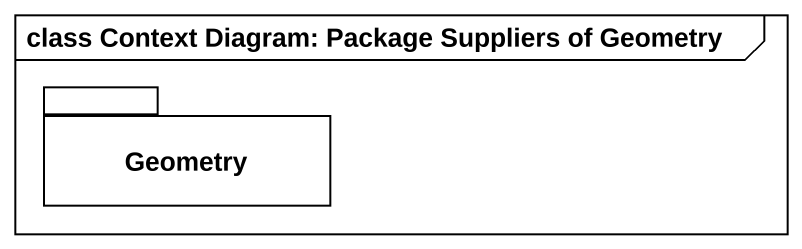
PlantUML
@startuml
mainframe class Context Diagram: Package Suppliers of Geometry
package Geometry {
}
@enduml
